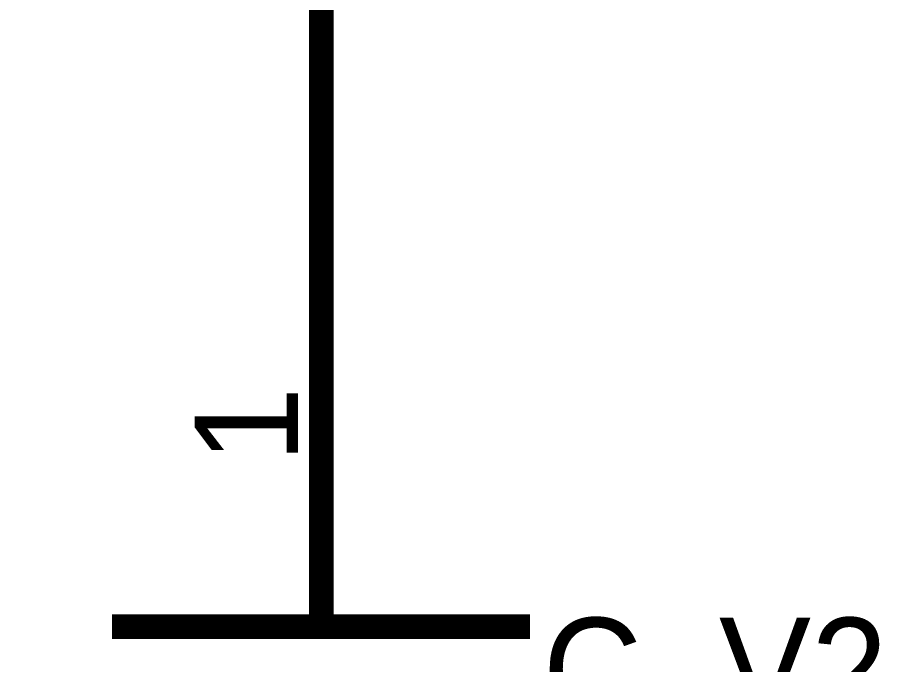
# Model space of a CAD drawing. Header units: inches. Extents: x 0 to 16.9, y 0 to 11.7.
# Drawn here: x 5.9576 to 6.3712, y 9.6393 to 9.9494 of the extents above; entities that cross this region are included whole.
import ezdxf

# ---------------------------------------------------------------- set-up
doc = ezdxf.new("R2010")
doc.units = ezdxf.units.IN
doc.header["$MEASUREMENT"] = 0
doc.layers.add('Sheet', color=255, linetype='Continuous')

msp = doc.modelspace()

# ---------------------------------------------------------------- linework, layer by layer
at = {"layer": 'Sheet'}
for points in [[(5.27649, 10.18808, 0.0118, 0.0118, 0), (5.27649, 10.23593, 0.0118, 0.0118, 0), (6.08969, 10.23361, 0.0118, 0.0118, 0), (6.08969, 10.15722, 0.0118, 0.0118, 0), (6.10319, 10.15722, 0.0118, 0.0118, 0), (6.10319, 9.72737, 0.0118, 0.0118, 0)], [(6.10319, 9.65753, 0.0118, 0.0118, 0), (6.10319, 9.72737, 0.0118, 0.0118, 0)], [(6.10319, 9.65753, 0.0118, 0.0118, 0), (6.10319, 9.68725, 0.0118, 0.0118, 0)], [(6.2031, 9.65753, 0.0118, 0.0118, 0), (6.00289, 9.65753, 0.0118, 0.0118, 0)]]:
    msp.add_lwpolyline(points, format="xyseb", dxfattribs=at)

# ---------------------------------------------------------------- texts
msp.add_text('1', height=0.04939, rotation=90, dxfattribs=at).set_placement((6.092, 9.73586))
msp.add_text('C_V2', height=0.049389, dxfattribs=at).set_placement((6.20927, 9.61239))

doc.saveas('drawing.dxf')
